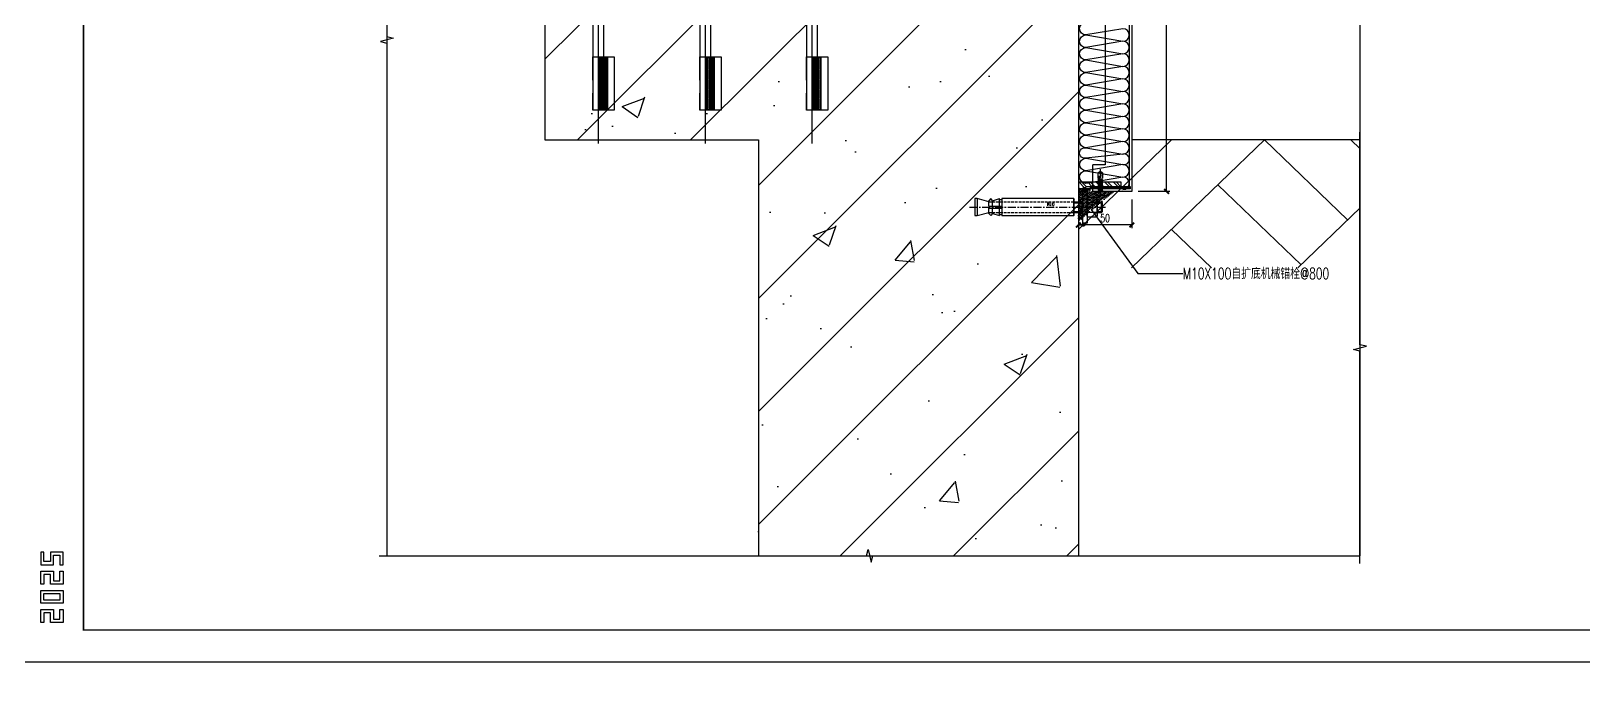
# Model space of a CAD drawing. Extents: x -160106 to 966792, y -663931 to 1550022.
# Drawn here: x -73606 to -72151, y -86845 to -86233 of the extents above; entities that cross this region are included whole.
import ezdxf
from ezdxf.enums import TextEntityAlignment as Align
from ezdxf.xclip import XClip

# ---------------------------------------------------------------- set-up
doc = ezdxf.new("R2010")
doc.units = 0
for name, pattern in [('CENTER', [2, 1.25, -0.25, 0.25, -0.25]), ('DASH', [0.35, 0.25, -0.1]), ('ZN-DASH', [0.35, 0.25, -0.1])]:
    doc.linetypes.add(name, pattern=pattern)
for name, color, linetype in [('!ZN1-填充-8', 8, 'Continuous'), ('!ZN1-文字-7', 7, 'Continuous'), ('!ZN1-标注-173', 173, 'Continuous'), ('!ZN3-铝板幕墙-3', 3, 'Continuous'), ('!ZN4-辅助材料-1', 1, 'Continuous'), ('!ZN4-配件-11', 11, 'Continuous'), ('!ZN5-钢材断面-2', 2, 'Continuous'), ('0-cxFrame', 155, 'Continuous'), ('11紧固件', 11, 'Continuous'), ('20剖面图$0$A-HATCH-2', 251, 'Continuous'), ('20剖面图$0$AS-COLN', 6, 'Continuous'), ('20剖面图$0$AS-WALL', 40, 'Continuous'), ('20剖面图$0$PUB_HATCH', 8, 'Continuous'), ('2钢材断面', 2, 'Continuous'), ('3符号', 173, 'Continuous'), ('40钢材投影', 40, 'Continuous'), ('ALT_CEN-0-30', 1, 'CENTER'), ('DIM', 173, 'Continuous'), ('Fill', 8, 'Continuous')]:
    doc.layers.add(name, color=color, linetype=linetype)
doc.layers.add('0-cxText', color=131, linetype='Continuous', lineweight=25)
doc.styles.add('cx_tuming', font='simhei.ttf')
doc.styles.add('cx_tuqian1', font='')
doc.styles.add('DHTEXT-1', font='ROMANS.shx', dxfattribs={"width": 0.7, "bigfont": 'CHINESE.shx'})
doc.styles.add('ZNDimTStyle', font='ROMANS.shx', dxfattribs={"width": 0.7, "bigfont": 'CHINESE.shx'})
doc.styles.add('ZNTextStyle', font='ROMANS.shx', dxfattribs={"width": 0.7, "bigfont": 'CHINESE.shx'})
doc.styles.add('黑体', font='simhei.ttf', dxfattribs={"height": 12})
doc.styles.get('cx_tuqian1').set_extended_font_data('SimSun')
doc.dimstyles.new('ZN3', dxfattribs={"dimscale": 3, "dimtxt": 2.5, "dimasz": 1.5, "dimexe": 1, "dimexo": 2, "dimgap": 0.9, "dimtad": 1, "dimdec": 0, "dimdsep": 46, "dimtxsty": 'DHTEXT-1', "dimblk": 'ARCHTICK', "dimcen": 2.5, "dimclrd": 173, "dimclre": 173, "dimclrt": 7, "dimazin": 2, "dimtfac": 1, "dimtix": 1, "dimtmove": 2, "dimatfit": 3, "dimfxl": 0, "dimarcsym": 0})
doc.dimstyles.new('ZN机械-3', dxfattribs={"dimscale": 3, "dimtxt": 2.5, "dimasz": 1.5, "dimexe": 1, "dimexo": 2, "dimgap": 0.9, "dimtad": 1, "dimdec": 0, "dimzin": 0, "dimdsep": 46, "dimtxsty": 'ZNDimTStyle', "dimcen": 2.5, "dimdle": 1, "dimclrd": 173, "dimclre": 173, "dimclrt": 7, "dimazin": 2, "dimtfac": 1, "dimtdec": 4, "dimtix": 1, "dimtmove": 2, "dimatfit": 3, "dimfxl": 0, "dimfrac": 2, "dimtolj": 1, "dimtzin": 0, "dimarcsym": 0})

# ---------------------------------------------------------------- blocks, each defined once
blk = doc.blocks.new('20剖面图$0$$LinePat$素土夯实')
at = {"color": 0}
for p, q in [((0, -210), (210, 0)), ((120, -300), (420, 0)), ((420, 0), (607.5, -187.5)), ((495, -300), (795, 0)), ((615, 0), (705, -90)), ((315, -105), (502.5, -292.5)), ((210, -210), (300, -300)), ((705, -300), (795, -210))]:
    blk.add_line(p, q, dxfattribs=at)
blk = doc.blocks.new('20240319170557')
at = {"layer": '!ZN1-填充-8'}
h = blk.add_hatch(color=252, dxfattribs=at)
h.dxf.hatch_style = 1
h.paths.add_polyline_path([(-105, 114.7), (-112.9, 114.7), (-105, 106.7)])
h = blk.add_hatch(color=252, dxfattribs=at)
h.dxf.hatch_style = 1
h.paths.add_polyline_path([(-95, 106.7), (-105, 106.7), (-105, 114.7), (-95, 114.7)])
h = blk.add_hatch(color=252, dxfattribs=at)
h.dxf.hatch_style = 1
h.paths.add_polyline_path([(-95, 114.7), (-87.1, 114.7), (-95, 106.7)])
h = blk.add_hatch(color=252, dxfattribs=at)
h.dxf.hatch_style = 1
h.paths.add_polyline_path([(-5, 114.7), (-12.9, 114.7), (-5, 106.7)])
h = blk.add_hatch(color=252, dxfattribs=at)
h.dxf.hatch_style = 1
h.paths.add_polyline_path([(5, 106.7), (-5, 106.7), (-5, 114.7), (5, 114.7)])
h = blk.add_hatch(color=252, dxfattribs=at)
h.dxf.hatch_style = 1
h.paths.add_polyline_path([(5, 114.7), (12.9, 114.7), (5, 106.7)])
h = blk.add_hatch(color=252, dxfattribs=at)
h.dxf.hatch_style = 1
h.paths.add_polyline_path([(95, 114.7), (87.1, 114.7), (95, 106.7)])
h = blk.add_hatch(color=252, dxfattribs=at)
h.dxf.hatch_style = 1
h.paths.add_polyline_path([(105, 106.7), (95, 106.7), (95, 114.7), (105, 114.7)])
h = blk.add_hatch(color=252, dxfattribs=at)
h.dxf.hatch_style = 1
h.paths.add_polyline_path([(105, 114.7), (112.9, 114.7), (105, 106.7)])
at = {"color": 8}
for p, q in [((-90.8, -46.3), (-99.2, -46.3)), ((-90.8, -47.3), (-99.2, -47.3)), ((-90.8, -48.4), (-99.2, -48.4)), ((-90.8, -49.4), (-99.2, -49.4)), ((-90.8, -50.5), (-99.2, -50.5)), ((-90.8, -51.5), (-99.2, -51.5)), ((-90.8, -51.5), (-99.2, -51.5)), ((-90.8, -52.6), (-99.2, -52.6)), ((-90.8, -53.6), (-99.2, -53.6)), ((-90.8, -54.6), (-99.2, -54.6)), ((-90.8, -55.7), (-99.2, -55.7)), ((-90.8, -56.7), (-99.2, -56.7)), ((-90.8, -57.8), (-99.2, -57.8)), ((9.2, -46.3), (0.8, -46.3)), ((9.2, -47.3), (0.8, -47.3)), ((9.2, -48.4), (0.8, -48.4)), ((9.2, -49.4), (0.8, -49.4)), ((9.2, -50.5), (0.8, -50.5)), ((9.2, -51.5), (0.8, -51.5)), ((9.2, -51.5), (0.8, -51.5)), ((9.2, -52.6), (0.8, -52.6)), ((9.2, -53.6), (0.8, -53.6)), ((9.2, -54.6), (0.8, -54.6)), ((9.2, -55.7), (0.8, -55.7)), ((9.2, -56.7), (0.8, -56.7)), ((9.2, -57.8), (0.8, -57.8)), ((109.2, -46.3), (100.8, -46.3)), ((109.2, -47.3), (100.8, -47.3)), ((109.2, -48.4), (100.8, -48.4)), ((109.2, -49.4), (100.8, -49.4)), ((109.2, -50.5), (100.8, -50.5)), ((109.2, -51.5), (100.8, -51.5)), ((109.2, -51.5), (100.8, -51.5)), ((109.2, -52.6), (100.8, -52.6)), ((109.2, -53.6), (100.8, -53.6)), ((109.2, -54.6), (100.8, -54.6)), ((109.2, -55.7), (100.8, -55.7)), ((109.2, -56.7), (100.8, -56.7)), ((109.2, -57.8), (100.8, -57.8)), ((-90.8, -58.8), (-99.2, -58.8)), ((-90.8, -59.9), (-99.2, -59.9)), ((-90.8, -60.9), (-99.2, -60.9)), ((-90.8, -62), (-99.2, -62)), ((-90.8, -62), (-99.2, -62)), ((-90.8, -63), (-99.2, -63)), ((-90.8, -64), (-99.2, -64)), ((-90.8, -65.1), (-99.2, -65.1)), ((-90.8, -66.1), (-99.2, -66.1)), ((-90.8, -67.2), (-99.2, -67.2)), ((-90.8, -68.2), (-99.2, -68.2)), ((-90.8, -69.3), (-99.2, -69.3)), ((-90.8, -70.3), (-99.2, -70.3)), ((-90.8, -71.3), (-99.2, -71.3)), ((-90.8, -72.4), (-99.2, -72.4)), ((9.2, -58.8), (0.8, -58.8)), ((9.2, -59.9), (0.8, -59.9)), ((9.2, -60.9), (0.8, -60.9)), ((9.2, -62), (0.8, -62)), ((9.2, -62), (0.8, -62)), ((9.2, -63), (0.8, -63)), ((9.2, -64), (0.8, -64)), ((9.2, -65.1), (0.8, -65.1)), ((9.2, -66.1), (0.8, -66.1)), ((9.2, -67.2), (0.8, -67.2)), ((9.2, -68.2), (0.8, -68.2)), ((9.2, -69.3), (0.8, -69.3)), ((9.2, -70.3), (0.8, -70.3)), ((9.2, -71.3), (0.8, -71.3)), ((9.2, -72.4), (0.8, -72.4)), ((109.2, -58.8), (100.8, -58.8)), ((109.2, -59.9), (100.8, -59.9)), ((109.2, -60.9), (100.8, -60.9)), ((109.2, -62), (100.8, -62)), ((109.2, -62), (100.8, -62)), ((109.2, -63), (100.8, -63)), ((109.2, -64), (100.8, -64)), ((109.2, -65.1), (100.8, -65.1)), ((109.2, -66.1), (100.8, -66.1)), ((109.2, -67.2), (100.8, -67.2)), ((109.2, -68.2), (100.8, -68.2)), ((109.2, -69.3), (100.8, -69.3)), ((109.2, -70.3), (100.8, -70.3)), ((109.2, -71.3), (100.8, -71.3)), ((109.2, -72.4), (100.8, -72.4)), ((-90.8, -73.4), (-99.2, -73.4)), ((-90.8, -74.5), (-99.2, -74.5)), ((-90.8, -75.5), (-99.2, -75.5)), ((-90.8, -76.6), (-99.2, -76.6)), ((-90.8, -77.6), (-99.2, -77.6)), ((-90.8, -78.6), (-99.2, -78.6)), ((-90.8, -79.7), (-99.2, -79.7)), ((-90.8, -80.7), (-99.2, -80.7)), ((-90.8, -81.8), (-99.2, -81.8)), ((-90.8, -82.8), (-99.2, -82.8)), ((-90.8, -83.9), (-99.2, -83.9)), ((-90.8, -84.9), (-99.2, -84.9)), ((-90.8, -86), (-99.2, -86)), ((-90.8, -87), (-99.2, -87)), ((9.2, -73.4), (0.8, -73.4)), ((9.2, -74.5), (0.8, -74.5)), ((9.2, -75.5), (0.8, -75.5)), ((9.2, -76.6), (0.8, -76.6)), ((9.2, -77.6), (0.8, -77.6)), ((9.2, -78.6), (0.8, -78.6)), ((9.2, -79.7), (0.8, -79.7)), ((9.2, -80.7), (0.8, -80.7)), ((9.2, -81.8), (0.8, -81.8)), ((9.2, -82.8), (0.8, -82.8)), ((9.2, -83.9), (0.8, -83.9)), ((9.2, -84.9), (0.8, -84.9)), ((9.2, -86), (0.8, -86)), ((9.2, -87), (0.8, -87)), ((109.2, -73.4), (100.8, -73.4)), ((109.2, -74.5), (100.8, -74.5)), ((109.2, -75.5), (100.8, -75.5)), ((109.2, -76.6), (100.8, -76.6)), ((109.2, -77.6), (100.8, -77.6)), ((109.2, -78.6), (100.8, -78.6)), ((109.2, -79.7), (100.8, -79.7)), ((109.2, -80.7), (100.8, -80.7)), ((109.2, -81.8), (100.8, -81.8)), ((109.2, -82.8), (100.8, -82.8)), ((109.2, -83.9), (100.8, -83.9)), ((109.2, -84.9), (100.8, -84.9)), ((109.2, -86), (100.8, -86)), ((109.2, -87), (100.8, -87)), ((-90.8, -88), (-99.2, -88)), ((-90.8, -89.1), (-99.2, -89.1)), ((-90.8, -90.1), (-99.2, -90.1)), ((-90.8, -91.2), (-99.2, -91.2)), ((-90.8, -92.2), (-99.2, -92.2)), ((-90.8, -93.3), (-99.2, -93.3)), ((-90.8, -94.3), (-99.2, -94.3)), ((9.2, -88), (0.8, -88)), ((9.2, -89.1), (0.8, -89.1)), ((9.2, -90.1), (0.8, -90.1)), ((9.2, -91.2), (0.8, -91.2)), ((9.2, -92.2), (0.8, -92.2)), ((9.2, -93.3), (0.8, -93.3)), ((9.2, -94.3), (0.8, -94.3)), ((109.2, -88), (100.8, -88)), ((109.2, -89.1), (100.8, -89.1)), ((109.2, -90.1), (100.8, -90.1)), ((109.2, -91.2), (100.8, -91.2)), ((109.2, -92.2), (100.8, -92.2)), ((109.2, -93.3), (100.8, -93.3)), ((109.2, -94.3), (100.8, -94.3))]:
    blk.add_line(p, q, dxfattribs=at)
at = {"layer": '2钢材断面'}
for p, q in [((-150, 126.7), (-150, 114.7)), ((150, 126.7), (-150, 126.7)), ((150, 126.7), (150, 114.7)), ((-94, 114.7), (-150, 114.7)), ((94, 114.7), (-94, 114.7)), ((150, 114.7), (94, 114.7))]:
    blk.add_line(p, q, dxfattribs=at)
at = {"layer": '40钢材投影'}
for p, q in [((-105, 106.7), (-112.9, 114.7)), ((-105, 114.7), (-105, -95.3)), ((-95, 114.7), (-95, -95.3)), ((-95, 106.7), (-87.1, 114.7)), ((-5, 106.7), (-12.9, 114.7)), ((-5, 114.7), (-5, -95.3)), ((5, 114.7), (5, -95.3)), ((5, 106.7), (12.9, 114.7)), ((95, 106.7), (87.1, 114.7)), ((95, 114.7), (95, -95.3)), ((105, 114.7), (105, -95.3)), ((105, 106.7), (112.9, 114.7)), ((-95, -95.3), (-105, -95.3)), ((5, -95.3), (-5, -95.3)), ((105, -95.3), (95, -95.3))]:
    blk.add_line(p, q, dxfattribs=at)
for points in [[(-105, -67.3), (-105, -45.3), (-95, -45.3), (-95, -95.3), (-105, -95.3), (-105, -79.3)], [(-95, -67.3), (-95, -45.3), (-85, -45.3), (-85, -95.3), (-95, -95.3), (-95, -79.3)], [(-5, -67.3), (-5, -45.3), (5, -45.3), (5, -95.3), (-5, -95.3), (-5, -79.3)], [(5, -67.3), (5, -45.3), (15, -45.3), (15, -95.3), (5, -95.3), (5, -79.3)], [(95, -67.3), (95, -45.3), (105, -45.3), (105, -95.3), (95, -95.3), (95, -79.3)], [(105, -67.3), (105, -45.3), (115, -45.3), (115, -95.3), (105, -95.3), (105, -79.3)]]:
    blk.add_lwpolyline(points, dxfattribs=at)
at = {"layer": 'ALT_CEN-0-30', "ltscale": 0.3}
for p, q in [((-100, 126.7), (-100, -126.7)), ((0, 126.7), (0, -126.7)), ((100, 126.7), (100, -126.7))]:
    blk.add_line(p, q, dxfattribs=at)
blk = doc.blocks.new('*U3475')
h = blk.add_hatch(color=0)
edge = h.paths.add_edge_path()
edge.add_line((-15, 3), (-15, 0))
edge.add_line((-15, 0), (-18, 0))
edge.add_arc((-14.6, -0.4), 3.44, 96.9129, 173.0871, ccw=False)
h = blk.add_hatch(color=0)
edge = h.paths.add_edge_path()
edge.add_line((15, 3), (15, 0))
edge.add_line((15, 0), (18, 0))
edge.add_arc((14.6, -0.4), 3.44, 6.9129, 83.0871)
at = {"linetype": 'ByBlock', "ltscale": 20}
for p, q in [((-4.2, 18.5), (-5, 17.7)), ((-5, 17.7), (5, 17.7)), ((-5, 13.5), (-5, 17.7)), ((-4.2, 18.5), (4.2, 18.5)), ((-4.1, 13.5), (-4.1, 17.7)), ((4.1, 13.5), (4.1, 17.7)), ((4.2, 18.5), (5, 17.7)), ((5, 13.5), (5, 17.7)), ((-9.2, 4.5), (-9.2, 13)), ((-6.9, 13.5), (6.9, 13.5)), ((-6.9, 4), (6.9, 4)), ((-5, -8), (-5, 0)), ((-4.6, 4.5), (-4.6, 13)), ((-4.1, -8), (-4.1, 0)), ((4.1, -8), (4.1, 0)), ((4.6, 4.5), (4.6, 13)), ((5, -8), (5, 0)), ((9.2, 4.5), (9.2, 13)), ((-8, -8.4), (-7.6, -8)), ((-7.6, -8), (7.6, -8)), ((8, -8.4), (7.6, -8))]:
    blk.add_line(p, q, dxfattribs=at)
at = {"color": 0, "linetype": 'CENTER', "ltscale": 6}
blk.add_line((0, -106.2), (0, 22.5), dxfattribs=at)
at = {"linetype": 'DASH', "ltscale": 10}
for p, q in [((-5, -88), (-5, -8)), ((5, -88), (5, -8))]:
    blk.add_line(p, q, dxfattribs=at)
at = {"ltscale": 10}
for p, q in [((-8, -77.9), (-0.9, -77.9)), ((-6, -84.5), (-8, -77.9)), ((-7, -77.9), (-7, -75.9)), ((-6, -84.5), (-0.9, -84.5)), ((-0.9, -88), (-0.9, -75.9)), ((0.9, -88), (0.9, -75.9)), ((0.9, -77.9), (8, -77.9)), ((0.9, -84.5), (6, -84.5)), ((6, -84.5), (8, -77.9)), ((7, -77.9), (7, -75.9)), ((-6, -88), (-0.9, -88)), ((0.9, -88), (6, -88))]:
    blk.add_line(p, q, dxfattribs=at)
at = {"color": 0}
for points in [[(-15, 3), (-15, 0), (-18, 0, -0.345178)], [(15, 3), (15, 0), (18, 0, 0.345178)]]:
    blk.add_lwpolyline(points, format="xyb", close=True, dxfattribs=at)
at = {"linetype": 'ByBlock', "ltscale": 20}
blk.add_lwpolyline([(15, 0), (15, 4), (-15, 4), (-15, 0)], close=True, dxfattribs=at)
at = {"ltscale": 10}
blk.add_lwpolyline([(-8, -8.4), (8, -8.4), (8, -75.9), (-8, -75.9)], close=True, dxfattribs=at)
for points in [[(-6, -84.5), (-8, -86.2), (-6, -88)], [(6, -84.5), (8, -86.2), (6, -88)]]:
    blk.add_lwpolyline(points, dxfattribs=at)
at = {"linetype": 'ByBlock', "ltscale": 20}
for points in [[(5, -88), (8, -99), (8, -101.2), (-8, -101.2), (-8, -99), (-5, -88)], [(8, -99), (-8, -99)]]:
    blk.add_lwpolyline(points, dxfattribs=at)
for centre, radius, start, end in [((-6.9, 7.9), 5.58, 65.5673, 114.4327), ((-6.9, 9.6), 5.58, 245.5673, 294.4327), ((0, -8.1), 21.6, 77.6432, 102.3568), ((0, 25.6), 21.6, 257.6432, 282.3568), ((6.9, 7.9), 5.58, 65.5673, 114.4327), ((6.9, 9.6), 5.58, 245.5673, 294.4327)]:
    blk.add_arc(centre, radius, start, end, dxfattribs=at)
at = {"layer": 'Defpoints', "color": 0, "ltscale": 10, "style": 'DHTEXT-1', "width": 0.7}
blk.add_text('M10', height=3, rotation=90, dxfattribs=at).set_placement((4.2, -30.1), align=Align.CENTER)
blk = doc.blocks.new('ZT_角钢(填充)_40X40X4')
at = {"layer": '!ZN1-填充-8'}
h = blk.add_hatch(dxfattribs=at)
h.set_pattern_fill('ANSI32', color=256, scale=0.6, style=0)
h.set_pattern_definition([(45, (-11414.032, -65284.374), (-4.04111525, 4.04111525), []), (45, (-11411.338, -65284.374), (-4.04111525, 4.04111525), [])])
h.paths.add_polyline_path([(38.7, 4), (9, 4, -0.414214), (4, 9), (4, 38.7, 0.414214), (2.7, 40), (0, 40), (0, 0), (40, 0), (40, 2.7, 0.414214)])
at = {"layer": '!ZN5-钢材断面-2'}
blk.add_lwpolyline([(0, 0), (0, 40), (2.7, 40, -0.414214), (4, 38.7), (4, 9, 0.414214), (9, 4), (38.7, 4, -0.414214), (40, 2.7), (40, 0), (0, 0)], format="xyb", dxfattribs=at)
blk = doc.blocks.new('*U3477')
at = {"layer": '!ZN5-钢材断面-2', "extrusion": (0, 0, -1), "zscale": -1, "rotation": 90}
blk.add_blockref('ZT_角钢(填充)_40X40X4', (0, 0), dxfattribs=at)
blk = doc.blocks.new('*U1052')
at = {"color": 0, "linetype": 'CENTER', "ltscale": 3}
blk.add_line((-5.4, 0), (20.8, 0), dxfattribs=at)
at = {"linetype": 'ByBlock', "ltscale": 10}
for p, q in [((0, 1.8), (12.4, 1.8)), ((1, 2.4), (1.7, -2.4)), ((2.6, 2.4), (3.3, -2.4)), ((4.2, 2.4), (4.9, -2.4)), ((5.8, 2.4), (6.5, -2.4)), ((7.4, 2.4), (8.1, -2.4)), ((9, 2.4), (9.7, -2.4)), ((10.6, 2.4), (11.3, -2.4)), ((12.4, -1.8), (0, -1.8))]:
    blk.add_line(p, q, dxfattribs=at)
blk.add_lwpolyline([(-3.3, 0.4), (-3.7, 0.4, -0.147478), (-2.1, 4.8), (0, 4.8), (0, -4.7), (-2.1, -4.7, -0.147478), (-3.7, -0.4), (-3.3, -0.4)], format="xyb", close=True, dxfattribs=at)
for points in [[(1.3, -1.8), (0.6, 1.8), (1, 2.4), (1.3, 1.8), (2, -1.8), (1.7, -2.4)], [(2.9, -1.8), (2.2, 1.8), (2.6, 2.4), (2.9, 1.8), (3.6, -1.8), (3.3, -2.4)], [(4.5, -1.8), (3.8, 1.8), (4.2, 2.4), (4.5, 1.8), (5.2, -1.8), (4.9, -2.4)], [(6.1, -1.8), (5.4, 1.8), (5.8, 2.4), (6.1, 1.8), (6.8, -1.8), (6.5, -2.4)], [(7.7, -1.8), (7, 1.8), (7.4, 2.4), (7.7, 1.8), (8.4, -1.8), (8.1, -2.4)], [(9.3, -1.8), (8.6, 1.8), (9, 2.4), (9.3, 1.8), (10, -1.8), (9.7, -2.4)], [(10.9, -1.8), (10.2, 1.8), (10.6, 2.4), (10.9, 1.8), (11.6, -1.8), (11.3, -2.4)]]:
    blk.add_lwpolyline(points, close=True, dxfattribs=at)
for points in [[(12.4, -1.8, -0.414214), (12.5, -1.9), (12.5, -2), (17.4, -2), (19, -0.2), (19, 0.2), (17.4, 2), (12.5, 2), (12.5, 1.9, -0.396102), (12.4, 1.8)], [(14.3, -2), (14.2, -1), (13.7, -1.3, -0.530462), (13, -1), (12.8, 0.1, -0.651316), (13.4, 0.5), (13.8, 0.2), (14.5, 0.6), (19, -0.2, -0.201226), (17.4, 2)]]:
    blk.add_lwpolyline(points, format="xyb", dxfattribs=at)
at = {"layer": 'Defpoints', "color": 0, "ltscale": 10, "style": 'DHTEXT-1', "width": 0.7}
blk.add_text('4.8', height=1, rotation=90, dxfattribs=at).set_placement((-0.5, -1.4), align=Align.CENTER)
blk = doc.blocks.new('20250828170426')
at = {"layer": '!ZN1-填充-8'}
h = blk.add_hatch(dxfattribs=at)
h.set_pattern_fill('ANSI35', color=256, scale=10, angle=-60, style=0)
h.set_pattern_definition([(345, (41571.0615, 141142.279), (0.647047613, 2.414814566), []), (345, (41571.9454, 141140.7482), (0.647047613, 2.414814566), [3.125, -0.625, 0, -0.625])])
edge = h.paths.add_edge_path()
edge.add_arc((104.1, -417.2), 138.7, 480.9228, 498.627, ccw=False)
edge.add_line((32.8, -298.2), (11.3, -298.2))
edge.add_line((11.3, -298.2), (11.3, -295.7))
edge.add_line((11.3, -295.7), (0, -295.7))
edge.add_line((0, -295.7), (0, -313.7))
edge.add_line((0, -313.7), (0, -313.7))
edge.add_line((0, -313.7), (0, -325.5))
at = {"layer": '20剖面图$0$PUB_HATCH'}
h = blk.add_hatch(dxfattribs=at)
h.set_pattern_fill('钢筋混凝土', color=256, scale=30, style=0)
h.set_pattern_definition([(45, (1530822.114, -568207.45), (-53.0330086, 53.0330086), []), (50, (1530822.11, -568207.45), (215.178055, -18.82564), [22.5, -247.5]), (355, (1530822.11, -568207.45), (-41.6254, 225.65764), [18, -198]), (100.4514, (1530840.05, -568209.02), (173.552815, 206.831863), [19.122057, -210.342634]), (46.1842, (1530822.11, -568147.45), (320.172315, -49.655704), [33.75, -371.25]), (96.6356, (1530848.8, -568151.6), (280.39881, 292.23536), [28.683086, -315.5139]), (351.1842, (1530822.1, -568147.45), (280.398584, 292.23558), [27, -297]), (21, (1530852.11, -568162.45), (179.072116, -120.785667), [22.5, -247.5]), (326, (1530852.11, -568162.45), (72.9946, 217.545014), [18, -198]), (71.4514, (1530867.04, -568172.52), (252.066789, 96.75915), [19.122057, -210.342634]), (37.5, (1530822.114, -568207.45), (3.6479566, 99.868156), [0, -195.6, 0, -201, 0, -198.75]), (7.5, (1530822.11, -568207.45), (78.920861, 118.3235136), [0, -114.6, 0, -191.1, 0, -75.75]), (327.5, (1530755.214, -568207.45), (160.146731, -6.7664615), [0, -75, 0, -234, 0, -310.5]), (317.5, (1530725.21, -568207.45), (174.955851, 30.031495), [0, -97.5, 0, -155.4, 0, -220.5])])
h.paths.add_polyline_path([(-499.9, 0), (-499.9, -250), (-299.9, -250), (-299.9, -1628.3), (0, -1628.3), (0, 0)])
at = {"layer": 'Fill', "ltscale": 30}
h = blk.add_hatch(dxfattribs=at)
h.set_pattern_fill('ANSI38', color=256, scale=0.4, angle=-180, style=0)
h.set_pattern_definition([(225, (72673.0882, 86087.9924), (0.449012806, -0.449012806), []), (315, (72673.0882, 86087.9924), (1.347038418, -0.449012806), [1.5875, -0.9525])])
h.paths.add_polyline_path([(48.3, -293.7), (48.3, -295.7), (11.3, -295.7), (11.3, -293.7)])
at = {"layer": '!ZN3-铝板幕墙-3', "ltscale": 50}
blk.add_line((13.5, -298.2), (13.5, -273.2), dxfattribs=at)
at = {"layer": '!ZN3-铝板幕墙-3', "ltscale": 20, "elevation": 0}
for points in [[(-242.8, 61.8), (50, 61.8), (50, -298.2)], [(-242.8, 59.3), (47.5, 59.3), (47.5, -295.7)], [(-242.8, 36.8), (25, 36.8), (25, -273.2)], [(25, -273.2), (13.5, -273.2)], [(47.5, -295.7), (13.5, -295.7)], [(50, -298.2), (13.5, -298.2)]]:
    blk.add_lwpolyline(points, dxfattribs=at)
at = {"layer": '!ZN4-辅助材料-1'}
blk.add_line((11.3, -295.7), (0, -295.7), dxfattribs=at)
blk.add_arc((104.1, -417.2), 138.7, 120.9227, 138.6273, dxfattribs=at)
at = {"color": 4, "linetype": 'ZN-DASH', "ltscale": 30, "const_width": 3}
blk.add_lwpolyline([(-344.4, 6273.5), (-344.4, 6260), (-1926.3, 6260)], dxfattribs=at)
at = {"layer": '11紧固件', "ltscale": 30}
blk.add_lwpolyline([(48.3, -293.7), (48.3, -295.7), (11.3, -295.7), (11.3, -293.7), (48.3, -293.7)], dxfattribs=at)
at = {"layer": '20剖面图$0$AS-COLN', "color": 1}
for p, q in [((0, 0), (0, -1628.3)), ((-299.9, -250), (-299.9, -1628.3))]:
    blk.add_line(p, q, dxfattribs=at)
at = {"layer": '20剖面图$0$AS-COLN', "ltscale": 100}
blk.add_line((-499.9, 0), (-499.9, -250), dxfattribs=at)
at = {"layer": '20剖面图$0$AS-COLN'}
blk.add_line((-499.9, -250), (-299.9, -250), dxfattribs=at)
at = {"layer": '20剖面图$0$AS-WALL', "color": 8}
blk.add_lwpolyline([(4947.7, -250), (50, -250), (50, -250)], dxfattribs=at)
at = {"layer": 'Fill'}
blk.add_lwpolyline([(41.7, -296.6, 1), (41.7, -284.9), (6.9, -290.7, -1), (6.9, -278.9), (41.7, -284.9, 1), (41.7, -273.1), (6.9, -278.9, -1), (6.9, -267.2), (41.7, -273.1, 1.184476), (41.7, -263.2), (6.9, -267.2, -1.184476), (6.9, -257.3), (41.7, -263.2, 1), (41.7, -251.5), (6.9, -257.3, -1), (6.9, -245.5), (41.7, -251.5, 1), (41.7, -239.7), (6.9, -245.5, -1), (6.9, -233.8), (41.7, -239.7, 1), (41.7, -228), (6.9, -233.8, -1), (6.9, -222), (41.7, -228, 1), (41.7, -216.2), (6.9, -222, -1), (6.9, -210.3), (41.7, -216.2, 1), (41.7, -204.5), (6.9, -210.3, -1), (6.9, -198.5), (41.7, -204.5, 1), (41.7, -192.7), (6.9, -198.5, -1), (6.9, -186.8), (41.7, -192.7, 1), (41.7, -181), (6.9, -186.8, -1), (6.9, -175), (41.7, -181, 1), (41.7, -169.2), (6.9, -175, -1), (6.9, -163.3), (41.7, -169.2, 1), (41.7, -157.5), (6.9, -163.3, -1), (6.9, -151.5), (41.7, -157.5, 1), (41.7, -145.7), (6.9, -151.5, -1), (6.9, -139.8)], format="xyb", dxfattribs=at)
at = {"layer": '!ZN4-配件-11', "rotation": 270}
blk.add_blockref('*U3477', (0, -289.7), dxfattribs=at)
at = {"layer": '!ZN4-配件-11', "color": 1, "xscale": -1, "rotation": 270}
for name, p in [('*U1052', (20.5, -298.2)), ('*U3475', (4, -313))]:
    blk.add_blockref(name, p, dxfattribs=at)
at = {"layer": '20剖面图$0$A-HATCH-2', "color": 8, "xscale": 0.4149008629672152, "yscale": 0.4, "zscale": 0.4}
blk.add_blockref('20剖面图$0$$LinePat$素土夯实', (0, -250), dxfattribs=at)
at = {"layer": 'ALT_CEN-0-30', "linetype": 'ByBlock', "ltscale": 50}
blk.add_blockref('20240319170557', (-349.9, -126.7), dxfattribs=at)
blk = doc.blocks.new('TK22.A2 L(Dragon)')
at = {"layer": '0-cxFrame', "color": 7, "const_width": 0.5}
blk.add_lwpolyline([(0, 0), (-594, 0), (-594, 420), (0, 420)], close=True, dxfattribs=at)
at = {"layer": '0-cxFrame', "const_width": 0.5}
blk.add_lwpolyline([(-80, 10), (-574, 10), (-574, 410), (-80, 410)], close=True, dxfattribs=at)
at = {"layer": 'Defpoints', "color": 2}
for points in [[(-586.37, 34.37), (-587.37, 34.37), (-587.37, 30.37), (-583.37, 30.37), (-583.37, 33.37), (-581.37, 33.37), (-581.37, 30.37), (-580.37, 30.37), (-580.37, 34.37), (-584.37, 34.37), (-584.37, 31.37), (-586.37, 31.37), (-586.37, 34.37)], [(-586.37, 24.37), (-587.37, 24.37), (-587.37, 28.37), (-583.37, 28.37), (-583.37, 25.37), (-581.37, 25.37), (-581.37, 28.37), (-580.37, 28.37), (-580.37, 24.37), (-584.37, 24.37), (-584.37, 27.37), (-586.37, 27.37), (-586.37, 24.37)], [(-586.37, 12.37), (-587.37, 12.37), (-587.37, 16.37), (-583.37, 16.37), (-583.37, 13.37), (-581.37, 13.37), (-581.37, 16.37), (-580.37, 16.37), (-580.37, 12.37), (-584.37, 12.37), (-584.37, 15.37), (-586.37, 15.37), (-586.37, 12.37)]]:
    blk.add_lwpolyline(points, dxfattribs=at)
for points in [[(-587.37, 18.37), (-587.37, 22.37), (-580.37, 22.37), (-580.37, 18.37)], [(-586.37, 19.37), (-586.37, 21.37), (-581.37, 21.37), (-581.37, 19.37)]]:
    blk.add_lwpolyline(points, close=True, dxfattribs=at)
at = {"style": '黑体', "flags": 4}
blk.add_attdef('图幅', text='', height=3.3, dxfattribs=at).set_placement((-40, 3), align=Align.RIGHT)
at = {"layer": '0-cxText', "flags": 4}
for tag, height, style, p in [('建设单位', 3.5, 'cx_tuming', (-45, 240)), ('项目名称', 3.5, 'cx_tuming', (-45, 210)), ('子项名称', 3.5, 'cx_tuming', (-45, 180)), ('工程编号', 3.3, 'cx_tuqian1', (-35, 165)), ('图名1', 3.5, 'cx_tuming', (-45, 87)), ('图名2', 3.5, 'cx_tuming', (-45, 79)), ('图名3', 3.5, 'cx_tuming', (-45, 71)), ('出图日期', 3.3, 'cx_tuqian1', (-39, 60)), ('专业', 3.3, 'cx_tuqian1', (-55, 52)), ('图号', 3.3, 'cx_tuqian1', (-55, 44)), ('版次', 3.3, 'cx_tuqian1', (-20, 44))]:
    blk.add_attdef(tag, text='', height=height, dxfattribs=dict(at, style=style)).set_placement(p, align=Align.MIDDLE)
at = {"layer": 'Defpoints', "color": 6, "flags": 4}
for tag, height, style, p in [('tufu', 3.3, '黑体', (-12, 12)), ('dwfname', 4, 'cx_tuqian1', (-80, 3))]:
    blk.add_attdef(tag, text='', height=height, dxfattribs=dict(at, style=style)).set_placement(p, align=Align.RIGHT)
blk = doc.blocks.new('_ArchTick')
at = {"color": 0, "linetype": 'ByBlock', "const_width": 0.4}
blk.add_lwpolyline([(-0.5, -0.5), (0.5, 0.5)], dxfattribs=at)
blk = doc.blocks.new('*D1936')
at = {"layer": 'Defpoints', "color": 0, "ltscale": 30, "transparency": 16777216}
for p in [(-72574.8, -86023.7), (-72542.2, -86023.7), (-72574.8, -86383.7)]:
    blk.add_point(p, dxfattribs=at)
at = {"layer": 'DIM', "color": 173, "linetype": 'ByBlock', "lineweight": -2, "ltscale": 30, "transparency": 16777216}
for p, q in [((-72568.8, -86023.7), (-72539.2, -86023.7)), ((-72542.2, -86383.7), (-72542.2, -86023.7)), ((-72568.8, -86383.7), (-72539.2, -86383.7))]:
    blk.add_line(p, q, dxfattribs=at)
at = {"layer": 'DIM', "color": 173, "lineweight": -2, "ltscale": 30, "transparency": 16777216, "xscale": 4.5, "yscale": 4.5, "zscale": 4.5}
for p, rotation in [((-72542.2, -86023.7), 90), ((-72542.2, -86383.7), 270)]:
    blk.add_blockref('_ArchTick', p, dxfattribs=dict(at, rotation=rotation))
at = {"layer": 'DIM', "color": 7, "ltscale": 30, "transparency": 16777216, "insert": (-72548.6, -86203.7), "char_height": 7.5, "attachment_point": 5, "rotation": 90, "style": 'DHTEXT-1'}
blk.add_mtext('360', dxfattribs=at)
blk = doc.blocks.new('*D1937')
at = {"layer": 'Defpoints', "color": 0, "ltscale": 30, "transparency": 16777216}
for p in [(-72624.8, -86385.5), (-72574.8, -86385.5), (-72624.8, -86415.3)]:
    blk.add_point(p, dxfattribs=at)
at = {"layer": 'DIM', "color": 173, "linetype": 'ByBlock', "lineweight": -2, "ltscale": 30, "transparency": 16777216}
for p, q in [((-72624.8, -86391.5), (-72624.8, -86418.3)), ((-72574.8, -86391.5), (-72574.8, -86418.3)), ((-72574.8, -86415.3), (-72624.8, -86415.3))]:
    blk.add_line(p, q, dxfattribs=at)
at = {"layer": 'DIM', "color": 173, "lineweight": -2, "ltscale": 30, "transparency": 16777216, "xscale": 4.5, "yscale": 4.5, "zscale": 4.5, "rotation": 180}
blk.add_blockref('_ArchTick', (-72624.8, -86415.3), dxfattribs=at)
at = {"layer": 'DIM', "color": 173, "lineweight": -2, "ltscale": 30, "transparency": 16777216, "xscale": 4.5, "yscale": 4.5, "zscale": 4.5}
blk.add_blockref('_ArchTick', (-72574.8, -86415.3), dxfattribs=at)
at = {"layer": 'DIM', "color": 7, "ltscale": 30, "transparency": 16777216, "insert": (-72599.8, -86408.8), "char_height": 7.5, "attachment_point": 5, "style": 'DHTEXT-1'}
blk.add_mtext('50', dxfattribs=at)

msp = doc.modelspace()

# ---------------------------------------------------------------- block references
at = {"ltscale": 40}
ref = msp.add_blockref('20250828170426', (-70719.82, -92715.41), dxfattribs=at)
XClip(ref).set_block_clipping_path([(-1012.7131591537, 6225.9423028951), (-155.3662149473, 7823.8518709412)])
ref = msp.add_blockref('20250828170426', (-72624.75, -86085.54), dxfattribs=at)
XClip(ref).set_block_clipping_path([(-647.8784951991, -640.0914555189), (263.7688481196, 367.4414649975)])

# ---------------------------------------------------------------- next in the draw order: linework, layer by layer
at = {"layer": '3符号'}
for points in [[(-73272.63, -85718.1), (-73272.63, -86238.65), (-73266.63, -86240.15), (-73278.63, -86243.15), (-73272.63, -86244.65), (-73272.63, -86725.63)], [(-72360.99, -86732.83), (-72360.99, -86533.58), (-72366.99, -86532.08), (-72354.99, -86529.08), (-72360.99, -86527.58), (-72360.99, -86328.34)], [(-73279.83, -86725.63), (-72823.41, -86725.63), (-72821.91, -86719.63), (-72818.91, -86731.63), (-72817.41, -86725.63), (-72360.99, -86725.63)]]:
    msp.add_lwpolyline(points, dxfattribs=at)

# ---------------------------------------------------------------- next in the draw order: block references
at = {"layer": '0-cxFrame', "xscale": 3, "yscale": 3, "zscale": 3}
msp.add_blockref('TK22.A2 L(Dragon)', (-71834.94, -86825.19), dxfattribs=at)

# ---------------------------------------------------------------- next in the draw order: texts
at = {"layer": '!ZN1-文字-7', "ltscale": 20, "style": 'ZNTextStyle', "width": 0.7}
msp.add_text('M10X100自扩底机械锚栓@800', height=10.5, dxfattribs=at).set_placement((-72526.88, -86460.87), align=Align.MIDDLE_LEFT)

# ---------------------------------------------------------------- next in the draw order: dimensions: what is measured, and where the dimension line sits
at = {"layer": 'DIM', "ltscale": 30}
dim = msp.add_linear_dim(base=(-72542.16, -86023.71), p1=(-72574.75, -86383.71), p2=(-72574.75, -86023.71), angle=90, dimstyle='ZN3', dxfattribs=at)
dim.commit()
dim.dimension.update_dxf_attribs({"geometry": '*D1936', "text_midpoint": (-72548.61, -86203.71)})
dim = msp.add_linear_dim(base=(-72624.75, -86415.26), p1=(-72574.75, -86385.54), p2=(-72624.75, -86385.54), dimstyle='ZN3', dxfattribs=at)
dim.commit()
dim.dimension.update_dxf_attribs({"geometry": '*D1937', "text_midpoint": (-72599.75, -86408.81)})

# ---------------------------------------------------------------- next in the draw order: leaders
at = {"layer": '!ZN1-标注-173'}
msp.add_leader([(-72612.88, -86400.73), (-72569.12, -86460.87), (-72526.88, -86460.87)], dimstyle='ZN机械-3', dxfattribs=at)

doc.saveas('drawing.dxf')
